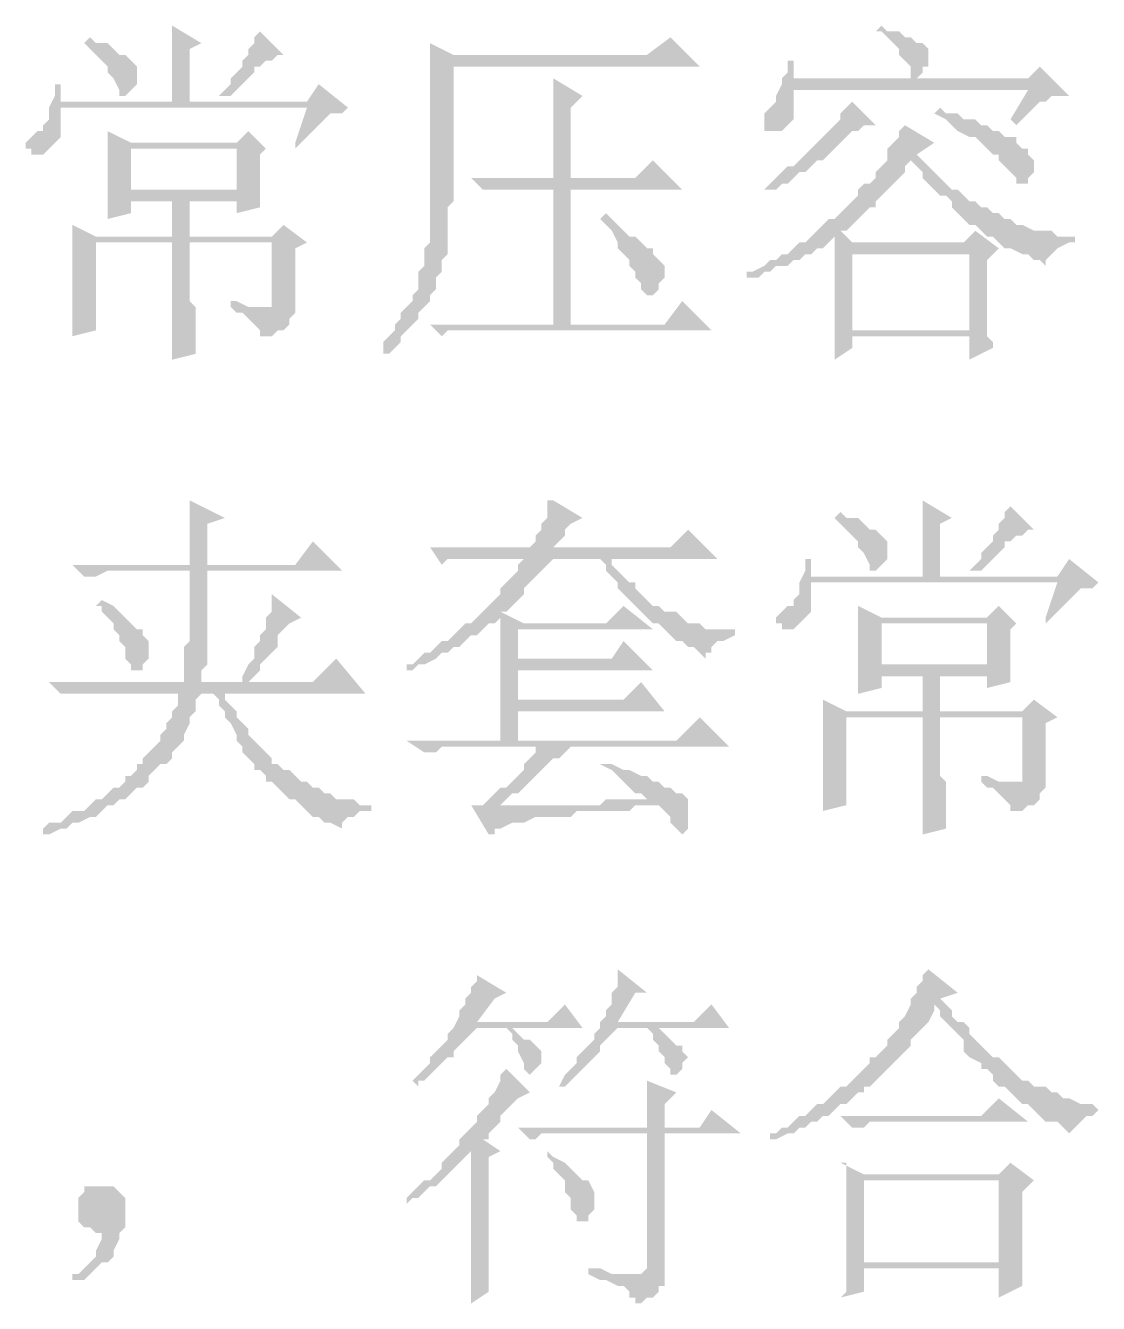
# Model space of a CAD drawing. Header units: millimetres. Extents: x 6 to 291, y 3 to 207.
# Drawn here: x 184.74 to 192.49, y 174.71 to 183.94 of the extents above; entities that cross this region are included whole.
import ezdxf

# ---------------------------------------------------------------- set-up
doc = ezdxf.new("R2010")
doc.units = ezdxf.units.MM

msp = doc.modelspace()

# ---------------------------------------------------------------- hatches: boundary and pattern name
at = {"true_color": 0x00b8b8}
h = msp.add_hatch(color=132, dxfattribs=at)
h.dxf.hatch_style = 2
h.paths.add_polyline_path([(185.800859, 183.938333), (185.800859, 183.388), (184.996526, 183.388), (185.927859, 183.388), (185.927859, 183.769), (186.012526, 183.811333)])
h = msp.add_hatch(color=132, dxfattribs=at)
h.dxf.hatch_style = 2
h.paths.add_polyline_path([(190.923192, 183.938333), (190.880859, 183.896), (190.923192, 183.896), (190.965526, 183.853667), (191.007859, 183.811333), (191.050192, 183.769), (191.050192, 183.726667), (191.092526, 183.684333), (191.134859, 183.642), (191.134859, 183.557333), (191.177192, 183.557333), (191.219526, 183.599667), (191.219526, 183.642), (191.261859, 183.642), (191.261859, 183.769), (191.219526, 183.811333), (191.177192, 183.811333), (191.134859, 183.853667), (191.092526, 183.853667), (191.050192, 183.896), (190.965526, 183.896)])
h = msp.add_hatch(color=132, dxfattribs=at)
h.dxf.hatch_style = 2
h.paths.add_polyline_path([(185.208192, 183.853667), (185.165859, 183.811333), (185.208192, 183.769), (185.250526, 183.726667), (185.292859, 183.684333), (185.335192, 183.642), (185.335192, 183.599667), (185.377526, 183.557333), (185.419859, 183.472667), (185.419859, 183.430333), (185.462192, 183.430333), (185.504526, 183.472667), (185.546859, 183.515), (185.546859, 183.642), (185.504526, 183.684333), (185.462192, 183.726667), (185.419859, 183.726667), (185.377526, 183.769), (185.335192, 183.811333), (185.250526, 183.811333)])
h = msp.add_hatch(color=132, dxfattribs=at)
h.dxf.hatch_style = 2
h.paths.add_polyline_path([(186.435859, 183.896), (186.393526, 183.853667), (186.393526, 183.811333), (186.351192, 183.769), (186.351192, 183.726667), (186.308859, 183.684333), (186.308859, 183.642), (186.266526, 183.599667), (186.224192, 183.557333), (186.224192, 183.515), (186.181859, 183.472667), (186.139526, 183.430333), (186.224192, 183.430333), (186.266526, 183.472667), (186.308859, 183.515), (186.351192, 183.557333), (186.393526, 183.599667), (186.393526, 183.642), (186.435859, 183.642), (186.478192, 183.684333), (186.520526, 183.684333), (186.562859, 183.726667), (186.605192, 183.726667)])
h = msp.add_hatch(color=132, dxfattribs=at)
h.dxf.hatch_style = 2
h.paths.add_polyline_path([(189.399192, 183.853667), (189.229859, 183.726667), (187.832859, 183.726667), (187.663526, 183.684333), (187.663526, 182.372), (187.621192, 182.329667), (187.621192, 182.202667), (187.578859, 182.160333), (187.578859, 182.033333), (187.536526, 181.991), (187.536526, 181.948667), (187.494192, 181.906333), (187.451859, 181.864), (187.451859, 181.821667), (187.409526, 181.779333), (187.409526, 181.737), (187.367192, 181.694667), (187.324859, 181.652333), (187.324859, 181.567667), (187.367192, 181.567667), (187.409526, 181.61), (187.451859, 181.652333), (187.451859, 181.694667), (187.494192, 181.737), (187.536526, 181.779333), (187.578859, 181.821667), (187.578859, 181.864), (187.621192, 181.906333), (187.663526, 181.948667), (187.663526, 181.991), (187.705859, 182.033333), (187.705859, 182.118), (187.748192, 182.160333), (187.748192, 182.245), (187.790526, 182.287333), (187.790526, 182.626), (187.832859, 182.668333), (187.832859, 183.642), (189.610859, 183.642)])
h = msp.add_hatch(color=132, dxfattribs=at)
h.dxf.hatch_style = 2
h.paths.add_polyline_path([(187.663526, 183.811333), (187.663526, 183.684333), (187.832859, 183.726667)])
h = msp.add_hatch(color=132, dxfattribs=at)
h.dxf.hatch_style = 2
h.paths.add_polyline_path([(190.288192, 183.684333), (190.245859, 183.684333), (190.245859, 183.599667), (190.203526, 183.557333), (190.203526, 183.515), (190.288192, 183.557333)])
h = msp.add_hatch(color=132, dxfattribs=at)
h.dxf.hatch_style = 2
h.paths.add_polyline_path([(192.066192, 183.642), (191.981526, 183.557333), (190.288192, 183.557333), (190.203526, 183.515), (191.981526, 183.472667), (191.854526, 183.261), (191.896859, 183.218667), (191.939192, 183.261), (191.981526, 183.303333), (192.023859, 183.345667), (192.066192, 183.388), (192.108526, 183.388), (192.150859, 183.430333), (192.277859, 183.430333)])
h = msp.add_hatch(color=132, dxfattribs=at)
h.dxf.hatch_style = 2
h.paths.add_polyline_path([(184.996526, 183.515), (184.954192, 183.515), (184.954192, 183.430333), (184.911859, 183.345667), (185.927859, 183.388), (184.996526, 183.388)])
h = msp.add_hatch(color=132, dxfattribs=at)
h.dxf.hatch_style = 2
h.paths.add_polyline_path([(186.859192, 183.515), (186.774526, 183.388), (185.927859, 183.388), (184.911859, 183.345667), (186.774526, 183.345667), (186.689859, 183.091667), (186.689859, 183.049333), (186.732192, 183.091667), (186.774526, 183.134), (186.816859, 183.176333), (186.859192, 183.218667), (186.901526, 183.261), (186.943859, 183.303333), (187.028526, 183.303333), (187.070859, 183.345667)])
h = msp.add_hatch(color=132, dxfattribs=at)
h.dxf.hatch_style = 2
h.paths.add_polyline_path([(188.552526, 183.557333), (188.552526, 182.837667), (188.679526, 182.837667), (188.679526, 183.345667), (188.764192, 183.430333)])
h = msp.add_hatch(color=132, dxfattribs=at)
h.dxf.hatch_style = 2
h.paths.add_polyline_path([(190.203526, 183.515), (190.161192, 183.430333), (190.161192, 183.388), (190.118859, 183.345667), (190.076526, 183.303333), (190.076526, 183.176333), (190.203526, 183.176333), (190.245859, 183.218667), (190.288192, 183.261), (190.288192, 183.472667), (191.981526, 183.472667)])
h = msp.add_hatch(color=132, dxfattribs=at)
h.dxf.hatch_style = 2
h.paths.add_polyline_path([(190.711526, 183.388), (190.669192, 183.345667), (190.626859, 183.303333), (190.626859, 183.261), (190.584526, 183.218667), (190.542192, 183.176333), (190.499859, 183.134), (190.457526, 183.091667), (190.415192, 183.049333), (190.372859, 183.007), (190.330526, 182.964667), (190.288192, 182.922333), (190.245859, 182.922333), (190.203526, 182.88), (190.161192, 182.837667), (190.118859, 182.795333), (190.076526, 182.753), (190.161192, 182.753), (190.203526, 182.795333), (190.245859, 182.795333), (190.288192, 182.837667), (190.330526, 182.88), (190.372859, 182.88), (190.415192, 182.922333), (190.457526, 182.964667), (190.499859, 182.964667), (190.542192, 183.007), (190.584526, 183.049333), (190.626859, 183.091667), (190.669192, 183.134), (190.711526, 183.176333), (190.753859, 183.176333), (190.796192, 183.218667), (190.880859, 183.218667)])
h = msp.add_hatch(color=132, dxfattribs=at)
h.dxf.hatch_style = 2
h.paths.add_polyline_path([(184.911859, 183.345667), (184.911859, 183.261), (184.869526, 183.218667), (184.869526, 183.176333), (184.827192, 183.176333), (184.784859, 183.134), (184.742526, 183.091667), (184.742526, 183.049333), (184.784859, 183.049333), (184.784859, 183.007), (184.869526, 183.007), (184.911859, 183.049333), (184.954192, 183.091667), (184.996526, 183.134), (184.996526, 183.345667), (186.774526, 183.345667)])
h = msp.add_hatch(color=132, dxfattribs=at)
h.dxf.hatch_style = 2
h.paths.add_polyline_path([(191.346526, 183.345667), (191.304192, 183.303333), (191.388859, 183.261), (191.431192, 183.218667), (191.473526, 183.176333), (191.558192, 183.134), (191.600526, 183.134), (191.642859, 183.091667), (191.685192, 183.049333), (191.727526, 183.007), (191.769859, 183.007), (191.769859, 182.964667), (191.812192, 182.922333), (191.854526, 182.88), (191.896859, 182.837667), (191.896859, 182.795333), (191.981526, 182.795333), (191.981526, 182.837667), (192.023859, 182.88), (192.023859, 182.964667), (191.981526, 183.007), (191.981526, 183.049333), (191.939192, 183.049333), (191.896859, 183.091667), (191.896859, 183.134), (191.812192, 183.134), (191.769859, 183.176333), (191.727526, 183.176333), (191.685192, 183.218667), (191.642859, 183.218667), (191.600526, 183.261), (191.515859, 183.261), (191.473526, 183.303333), (191.388859, 183.303333)])
h = msp.add_hatch(color=132, dxfattribs=at)
h.dxf.hatch_style = 2
h.paths.add_polyline_path([(191.092526, 183.218667), (191.050192, 183.176333), (191.050192, 183.134), (191.007859, 183.091667), (190.965526, 183.049333), (190.965526, 182.964667), (191.134859, 182.964667), (191.177192, 182.922333), (191.219526, 182.88), (191.219526, 182.837667), (191.261859, 182.795333), (191.304192, 182.753), (191.346526, 182.710667), (191.388859, 182.710667), (191.431192, 182.668333), (191.431192, 182.626), (191.473526, 182.583667), (191.515859, 182.541333), (191.558192, 182.499), (191.600526, 182.499), (191.642859, 182.456667), (191.685192, 182.414333), (191.727526, 182.414333), (191.769859, 182.372), (191.812192, 182.329667), (191.854526, 182.329667), (191.939192, 182.287333), (191.981526, 182.287333), (192.023859, 182.245), (192.066192, 182.245), (192.108526, 182.202667), (192.108526, 182.245), (192.150859, 182.287333), (192.193192, 182.329667), (192.277859, 182.372), (192.320192, 182.372), (192.320192, 182.414333), (192.193192, 182.414333), (192.150859, 182.456667), (192.023859, 182.456667), (191.939192, 182.499), (191.896859, 182.499), (191.854526, 182.541333), (191.812192, 182.541333), (191.769859, 182.583667), (191.727526, 182.583667), (191.685192, 182.626), (191.642859, 182.626), (191.600526, 182.668333), (191.558192, 182.668333), (191.515859, 182.710667), (191.473526, 182.753), (191.431192, 182.753), (191.388859, 182.795333), (191.346526, 182.837667), (191.304192, 182.88), (191.261859, 182.922333), (191.219526, 182.964667), (191.177192, 183.007), (191.304192, 183.091667)])
h = msp.add_hatch(color=132, dxfattribs=at)
h.dxf.hatch_style = 2
h.paths.add_polyline_path([(185.335192, 183.176333), (185.335192, 183.091667), (185.504526, 183.091667)])
h = msp.add_hatch(color=132, dxfattribs=at)
h.dxf.hatch_style = 2
h.paths.add_polyline_path([(186.351192, 183.176333), (186.266526, 183.091667), (185.335192, 183.091667), (185.335192, 182.710667), (185.504526, 182.753), (185.504526, 183.049333), (186.478192, 183.049333)])
h = msp.add_hatch(color=132, dxfattribs=at)
h.dxf.hatch_style = 2
h.paths.add_polyline_path([(186.478192, 183.049333), (186.266526, 183.049333), (186.266526, 182.753), (185.504526, 182.753), (185.335192, 182.710667), (185.335192, 182.541333), (185.504526, 182.583667), (185.504526, 182.668333), (186.266526, 182.668333), (186.435859, 182.710667), (186.435859, 183.007)])
h = msp.add_hatch(color=132, dxfattribs=at)
h.dxf.hatch_style = 2
h.paths.add_polyline_path([(189.272192, 182.964667), (189.145192, 182.837667), (187.959859, 182.837667), (188.044526, 182.753), (189.483859, 182.753)])
h = msp.add_hatch(color=132, dxfattribs=at)
h.dxf.hatch_style = 2
h.paths.add_polyline_path([(190.965526, 182.964667), (190.923192, 182.922333), (190.880859, 182.88), (190.880859, 182.837667), (190.838526, 182.795333), (190.796192, 182.795333), (190.753859, 182.753), (190.753859, 182.710667), (190.711526, 182.668333), (190.669192, 182.626), (190.626859, 182.583667), (190.584526, 182.541333), (190.542192, 182.541333), (190.499859, 182.499), (190.457526, 182.456667), (190.415192, 182.414333), (190.584526, 182.414333), (190.584526, 182.329667), (190.711526, 182.372), (190.626859, 182.456667), (190.669192, 182.456667), (190.711526, 182.499), (190.753859, 182.541333), (190.796192, 182.583667), (190.838526, 182.626), (190.880859, 182.626), (190.880859, 182.668333), (190.923192, 182.710667), (190.965526, 182.753), (191.007859, 182.795333), (191.050192, 182.837667), (191.092526, 182.88), (191.092526, 182.922333), (191.134859, 182.964667)])
h = msp.add_hatch(color=132, dxfattribs=at)
h.dxf.hatch_style = 2
h.paths.add_polyline_path([(188.679526, 181.779333), (188.679526, 182.753), (188.552526, 182.753), (188.552526, 181.779333)])
h = msp.add_hatch(color=132, dxfattribs=at)
h.dxf.hatch_style = 2
h.paths.add_polyline_path([(185.927859, 182.414333), (185.927859, 182.668333), (185.800859, 182.668333), (185.800859, 182.414333)])
h = msp.add_hatch(color=132, dxfattribs=at)
h.dxf.hatch_style = 2
h.paths.add_polyline_path([(186.435859, 182.710667), (186.266526, 182.668333), (186.266526, 182.583667), (186.435859, 182.626), (186.435859, 182.668333)])
h = msp.add_hatch(color=132, dxfattribs=at)
h.dxf.hatch_style = 2
h.paths.add_polyline_path([(188.933526, 182.583667), (188.891192, 182.541333), (188.933526, 182.499), (188.975859, 182.456667), (189.018192, 182.372), (189.018192, 182.329667), (189.060526, 182.287333), (189.102859, 182.245), (189.102859, 182.202667), (189.145192, 182.160333), (189.145192, 182.118), (189.187526, 182.075667), (189.187526, 182.033333), (189.229859, 181.991), (189.272192, 181.991), (189.314526, 182.033333), (189.314526, 182.075667), (189.356859, 182.118), (189.356859, 182.202667), (189.314526, 182.245), (189.272192, 182.287333), (189.272192, 182.329667), (189.229859, 182.329667), (189.187526, 182.372), (189.145192, 182.414333), (189.102859, 182.414333), (189.060526, 182.456667), (189.018192, 182.499), (188.975859, 182.541333)])
h = msp.add_hatch(color=132, dxfattribs=at)
h.dxf.hatch_style = 2
h.paths.add_polyline_path([(185.081192, 182.499), (185.081192, 182.414333), (185.250526, 182.414333)])
h = msp.add_hatch(color=132, dxfattribs=at)
h.dxf.hatch_style = 2
h.paths.add_polyline_path([(186.605192, 182.499), (186.520526, 182.414333), (185.081192, 182.414333), (185.081192, 182.372), (186.520526, 182.372), (186.520526, 181.948667), (186.520526, 181.906333), (186.224192, 181.906333), (186.266526, 181.864), (186.308859, 181.864), (186.351192, 181.821667), (186.393526, 181.779333), (186.435859, 181.737), (186.435859, 181.694667), (186.520526, 181.694667), (186.562859, 181.737), (186.605192, 181.737), (186.647526, 181.779333), (186.647526, 181.821667), (186.689859, 181.864), (186.689859, 182.329667), (186.774526, 182.372)])
h = msp.add_hatch(color=132, dxfattribs=at)
h.dxf.hatch_style = 2
h.paths.add_polyline_path([(191.600526, 182.456667), (191.515859, 182.372), (190.711526, 182.372), (190.584526, 182.329667), (190.584526, 181.737), (190.711526, 181.737), (190.711526, 182.287333), (191.558192, 182.287333), (191.769859, 182.329667)])
h = msp.add_hatch(color=132, dxfattribs=at)
h.dxf.hatch_style = 2
h.paths.add_polyline_path([(185.081192, 182.372), (185.081192, 181.694667), (185.250526, 181.737), (185.250526, 182.372), (185.800859, 182.372)])
h = msp.add_hatch(color=132, dxfattribs=at)
h.dxf.hatch_style = 2
h.paths.add_polyline_path([(185.800859, 182.372), (185.800859, 181.61), (185.800859, 181.525333), (185.970192, 181.567667), (185.970192, 181.652333), (185.970192, 181.906333), (185.927859, 181.948667), (185.927859, 182.372), (186.520526, 182.372)])
h = msp.add_hatch(color=132, dxfattribs=at)
h.dxf.hatch_style = 2
h.paths.add_polyline_path([(190.415192, 182.414333), (190.372859, 182.372), (190.330526, 182.372), (190.288192, 182.329667), (190.245859, 182.287333), (190.203526, 182.287333), (190.161192, 182.245), (190.118859, 182.245), (190.076526, 182.202667), (189.991859, 182.160333), (189.949526, 182.160333), (189.949526, 182.118), (190.034192, 182.118), (190.076526, 182.160333), (190.118859, 182.160333), (190.161192, 182.202667), (190.245859, 182.202667), (190.288192, 182.245), (190.330526, 182.245), (190.372859, 182.287333), (190.415192, 182.287333), (190.457526, 182.329667), (190.499859, 182.329667), (190.542192, 182.372), (190.584526, 182.414333)])
h = msp.add_hatch(color=132, dxfattribs=at)
h.dxf.hatch_style = 2
h.paths.add_polyline_path([(191.769859, 182.329667), (191.558192, 182.287333), (191.558192, 181.737), (190.584526, 181.737), (190.584526, 181.694667), (191.558192, 181.694667), (191.558192, 181.525333), (191.727526, 181.61), (191.727526, 181.652333), (191.685192, 181.694667), (191.685192, 182.245)])
h = msp.add_hatch(color=132, dxfattribs=at)
h.dxf.hatch_style = 2
h.paths.add_polyline_path([(186.224192, 181.948667), (186.224192, 181.906333), (186.478192, 181.906333), (186.351192, 181.906333), (186.266526, 181.948667)])
h = msp.add_hatch(color=132, dxfattribs=at)
h.dxf.hatch_style = 2
h.paths.add_polyline_path([(189.483859, 181.948667), (189.356859, 181.779333), (187.663526, 181.779333), (187.748192, 181.694667), (187.790526, 181.737), (189.695526, 181.737)])
h = msp.add_hatch(color=132, dxfattribs=at)
h.dxf.hatch_style = 2
h.paths.add_polyline_path([(190.584526, 181.694667), (190.584526, 181.567667), (190.584526, 181.525333), (190.711526, 181.61), (190.711526, 181.694667), (191.558192, 181.694667)])
h = msp.add_hatch(color=132, dxfattribs=at)
h.dxf.hatch_style = 2
h.paths.add_polyline_path([(185.927859, 180.509333), (185.927859, 180.043667), (186.054859, 180.043667), (186.054859, 180.34), (186.181859, 180.382333)])
h = msp.add_hatch(color=132, dxfattribs=at)
h.dxf.hatch_style = 2
h.paths.add_polyline_path([(188.552526, 180.509333), (188.510192, 180.509333), (188.510192, 180.382333), (188.467859, 180.34), (188.467859, 180.297667), (188.425526, 180.255333), (188.425526, 180.213), (188.383192, 180.170667), (188.552526, 180.170667), (188.594859, 180.213), (188.637192, 180.255333), (188.637192, 180.297667), (188.679526, 180.34), (188.764192, 180.382333)])
h = msp.add_hatch(color=132, dxfattribs=at)
h.dxf.hatch_style = 2
h.paths.add_polyline_path([(191.219526, 180.509333), (191.219526, 179.959), (190.415192, 179.959), (191.346526, 179.959), (191.346526, 180.34), (191.431192, 180.382333)])
h = msp.add_hatch(color=132, dxfattribs=at)
h.dxf.hatch_style = 2
h.paths.add_polyline_path([(190.626859, 180.424667), (190.584526, 180.382333), (190.626859, 180.34), (190.669192, 180.297667), (190.711526, 180.255333), (190.753859, 180.213), (190.753859, 180.170667), (190.796192, 180.128333), (190.838526, 180.043667), (190.838526, 180.001333), (190.880859, 180.001333), (190.923192, 180.043667), (190.965526, 180.086), (190.965526, 180.213), (190.923192, 180.255333), (190.880859, 180.297667), (190.838526, 180.297667), (190.796192, 180.34), (190.753859, 180.382333), (190.669192, 180.382333)])
h = msp.add_hatch(color=132, dxfattribs=at)
h.dxf.hatch_style = 2
h.paths.add_polyline_path([(191.854526, 180.467), (191.812192, 180.424667), (191.812192, 180.382333), (191.769859, 180.34), (191.769859, 180.297667), (191.727526, 180.255333), (191.727526, 180.213), (191.685192, 180.170667), (191.642859, 180.128333), (191.642859, 180.086), (191.600526, 180.043667), (191.558192, 180.001333), (191.642859, 180.001333), (191.685192, 180.043667), (191.727526, 180.086), (191.769859, 180.128333), (191.812192, 180.170667), (191.812192, 180.213), (191.854526, 180.213), (191.896859, 180.255333), (191.939192, 180.255333), (191.981526, 180.297667), (192.023859, 180.297667)])
h = msp.add_hatch(color=132, dxfattribs=at)
h.dxf.hatch_style = 2
h.paths.add_polyline_path([(189.526192, 180.297667), (189.399192, 180.170667), (187.663526, 180.170667), (187.748192, 180.043667), (187.790526, 180.086), (189.737859, 180.086)])
h = msp.add_hatch(color=132, dxfattribs=at)
h.dxf.hatch_style = 2
h.paths.add_polyline_path([(186.816859, 180.213), (186.689859, 180.043667), (185.081192, 180.043667), (185.165859, 179.959), (185.250526, 179.959), (185.335192, 180.001333), (187.028526, 180.001333)])
h = msp.add_hatch(color=132, dxfattribs=at)
h.dxf.hatch_style = 2
h.paths.add_polyline_path([(188.552526, 180.086), (188.340859, 180.086), (188.298526, 180.043667), (188.298526, 180.001333), (188.256192, 179.959), (188.213859, 179.916667), (188.171526, 179.874333), (188.171526, 179.832), (188.129192, 179.789667), (188.086859, 179.747333), (188.044526, 179.705), (188.002192, 179.662667), (188.171526, 179.662667), (188.171526, 178.773667), (188.298526, 178.773667), (188.298526, 178.985333), (189.356859, 178.985333), (188.298526, 179.07), (188.298526, 179.281667), (189.272192, 179.281667), (188.298526, 179.366333), (188.298526, 179.578), (189.272192, 179.578), (188.340859, 179.620333), (188.171526, 179.705), (188.213859, 179.705), (188.256192, 179.747333), (188.298526, 179.789667), (188.340859, 179.832), (188.340859, 179.874333), (188.383192, 179.916667), (188.425526, 179.959), (188.467859, 180.001333), (188.510192, 180.043667)])
h = msp.add_hatch(color=132, dxfattribs=at)
h.dxf.hatch_style = 2
h.paths.add_polyline_path([(188.975859, 180.086), (188.891192, 180.086), (188.933526, 180.043667), (188.933526, 180.001333), (188.975859, 179.959), (189.018192, 179.916667), (189.018192, 179.874333), (189.060526, 179.832), (189.102859, 179.789667), (189.145192, 179.747333), (189.187526, 179.705), (189.229859, 179.662667), (189.272192, 179.620333), (189.314526, 179.620333), (189.356859, 179.578), (189.399192, 179.535667), (189.441526, 179.493333), (189.483859, 179.493333), (189.526192, 179.451), (189.568526, 179.451), (189.610859, 179.408667), (189.653192, 179.366333), (189.653192, 179.408667), (189.695526, 179.408667), (189.695526, 179.451), (189.737859, 179.493333), (189.780192, 179.493333), (189.864859, 179.535667), (189.864859, 179.578), (189.653192, 179.578), (189.610859, 179.620333), (189.526192, 179.620333), (189.483859, 179.662667), (189.441526, 179.705), (189.356859, 179.705), (189.314526, 179.747333), (189.272192, 179.747333), (189.229859, 179.789667), (189.187526, 179.832), (189.145192, 179.874333), (189.145192, 179.916667), (189.102859, 179.916667), (189.060526, 179.959), (189.018192, 180.001333), (188.975859, 180.043667)])
h = msp.add_hatch(color=132, dxfattribs=at)
h.dxf.hatch_style = 2
h.paths.add_polyline_path([(190.415192, 180.086), (190.372859, 180.086), (190.372859, 180.001333), (190.330526, 179.916667), (191.346526, 179.959), (190.415192, 179.959)])
h = msp.add_hatch(color=132, dxfattribs=at)
h.dxf.hatch_style = 2
h.paths.add_polyline_path([(192.277859, 180.086), (192.193192, 179.959), (191.346526, 179.959), (190.330526, 179.916667), (192.193192, 179.916667), (192.108526, 179.662667), (192.108526, 179.620333), (192.150859, 179.662667), (192.193192, 179.705), (192.235526, 179.747333), (192.277859, 179.789667), (192.320192, 179.832), (192.362526, 179.874333), (192.447192, 179.874333), (192.489526, 179.916667)])
h = msp.add_hatch(color=132, dxfattribs=at)
h.dxf.hatch_style = 2
h.paths.add_polyline_path([(186.054859, 180.001333), (185.927859, 180.001333), (185.927859, 179.493333), (185.885526, 179.451), (185.885526, 179.197), (186.012526, 179.197), (186.012526, 179.281667), (186.054859, 179.324), (186.054859, 179.916667)])
h = msp.add_hatch(color=132, dxfattribs=at)
h.dxf.hatch_style = 2
h.paths.add_polyline_path([(190.330526, 179.916667), (190.330526, 179.832), (190.288192, 179.789667), (190.288192, 179.747333), (190.245859, 179.747333), (190.203526, 179.705), (190.161192, 179.662667), (190.161192, 179.620333), (190.203526, 179.620333), (190.203526, 179.578), (190.288192, 179.578), (190.330526, 179.620333), (190.372859, 179.662667), (190.415192, 179.705), (190.415192, 179.916667), (192.193192, 179.916667)])
h = msp.add_hatch(color=132, dxfattribs=at)
h.dxf.hatch_style = 2
h.paths.add_polyline_path([(185.292859, 179.789667), (185.250526, 179.747333), (185.292859, 179.747333), (185.292859, 179.705), (185.335192, 179.662667), (185.377526, 179.620333), (185.377526, 179.578), (185.419859, 179.535667), (185.419859, 179.493333), (185.462192, 179.451), (185.462192, 179.366333), (185.504526, 179.324), (185.504526, 179.281667), (185.589192, 179.281667), (185.589192, 179.324), (185.631526, 179.366333), (185.631526, 179.493333), (185.589192, 179.535667), (185.589192, 179.578), (185.546859, 179.578), (185.504526, 179.620333), (185.462192, 179.662667), (185.419859, 179.705), (185.377526, 179.747333)])
h = msp.add_hatch(color=132, dxfattribs=at)
h.dxf.hatch_style = 2
h.paths.add_polyline_path([(186.520526, 179.832), (186.520526, 179.705), (186.478192, 179.662667), (186.478192, 179.578), (186.435859, 179.535667), (186.435859, 179.493333), (186.393526, 179.451), (186.393526, 179.366333), (186.351192, 179.324), (186.308859, 179.239333), (186.308859, 179.197), (186.351192, 179.197), (186.393526, 179.239333), (186.435859, 179.281667), (186.435859, 179.324), (186.478192, 179.366333), (186.520526, 179.408667), (186.562859, 179.451), (186.562859, 179.535667), (186.605192, 179.578), (186.647526, 179.620333), (186.732192, 179.662667)])
h = msp.add_hatch(color=132, dxfattribs=at)
h.dxf.hatch_style = 2
h.paths.add_polyline_path([(189.060526, 179.747333), (188.933526, 179.620333), (188.340859, 179.620333), (189.272192, 179.578)])
h = msp.add_hatch(color=132, dxfattribs=at)
h.dxf.hatch_style = 2
h.paths.add_polyline_path([(190.753859, 179.747333), (190.753859, 179.662667), (190.923192, 179.662667)])
h = msp.add_hatch(color=132, dxfattribs=at)
h.dxf.hatch_style = 2
h.paths.add_polyline_path([(191.769859, 179.747333), (191.685192, 179.662667), (190.753859, 179.662667), (190.753859, 179.281667), (190.923192, 179.324), (190.923192, 179.620333), (191.896859, 179.620333)])
h = msp.add_hatch(color=132, dxfattribs=at)
h.dxf.hatch_style = 2
h.paths.add_polyline_path([(188.002192, 179.662667), (187.959859, 179.620333), (187.917526, 179.620333), (187.875192, 179.578), (187.832859, 179.535667), (187.790526, 179.493333), (187.748192, 179.493333), (187.705859, 179.451), (187.663526, 179.408667), (187.621192, 179.408667), (187.578859, 179.366333), (187.536526, 179.324), (187.494192, 179.324), (187.494192, 179.281667), (187.536526, 179.281667), (187.578859, 179.324), (187.621192, 179.324), (187.705859, 179.366333), (187.748192, 179.408667), (187.790526, 179.408667), (187.832859, 179.451), (187.875192, 179.451), (187.917526, 179.493333), (187.959859, 179.535667), (188.002192, 179.535667), (188.044526, 179.578), (188.086859, 179.620333), (188.129192, 179.620333), (188.171526, 179.662667)])
h = msp.add_hatch(color=132, dxfattribs=at)
h.dxf.hatch_style = 2
h.paths.add_polyline_path([(191.896859, 179.620333), (191.685192, 179.620333), (191.685192, 179.324), (190.923192, 179.324), (190.753859, 179.281667), (190.753859, 179.112333), (190.923192, 179.154667), (190.923192, 179.239333), (191.685192, 179.239333), (191.854526, 179.281667), (191.854526, 179.578)])
h = msp.add_hatch(color=132, dxfattribs=at)
h.dxf.hatch_style = 2
h.paths.add_polyline_path([(189.060526, 179.493333), (188.975859, 179.366333), (188.298526, 179.366333), (189.272192, 179.281667)])
h = msp.add_hatch(color=132, dxfattribs=at)
h.dxf.hatch_style = 2
h.paths.add_polyline_path([(186.986192, 179.366333), (186.816859, 179.197), (184.911859, 179.197), (184.996526, 179.112333), (187.197859, 179.112333)])
h = msp.add_hatch(color=132, dxfattribs=at)
h.dxf.hatch_style = 2
h.paths.add_polyline_path([(191.346526, 178.985333), (191.346526, 179.239333), (191.219526, 179.239333), (191.219526, 178.985333)])
h = msp.add_hatch(color=132, dxfattribs=at)
h.dxf.hatch_style = 2
h.paths.add_polyline_path([(191.854526, 179.281667), (191.685192, 179.239333), (191.685192, 179.154667), (191.854526, 179.197), (191.854526, 179.239333)])
h = msp.add_hatch(color=132, dxfattribs=at)
h.dxf.hatch_style = 2
h.paths.add_polyline_path([(189.187526, 179.197), (189.060526, 179.07), (188.298526, 179.07), (189.356859, 178.985333)])
h = msp.add_hatch(color=132, dxfattribs=at)
h.dxf.hatch_style = 2
h.paths.add_polyline_path([(185.843192, 179.112333), (185.843192, 179.027667), (185.800859, 178.985333), (185.800859, 178.943), (185.758526, 178.900667), (185.758526, 178.858333), (185.716192, 178.816), (185.716192, 178.773667), (185.673859, 178.731333), (185.631526, 178.689), (185.589192, 178.646667), (185.589192, 178.604333), (185.546859, 178.604333), (185.546859, 178.562), (185.504526, 178.519667), (185.462192, 178.519667), (185.462192, 178.477333), (185.419859, 178.435), (185.377526, 178.435), (185.335192, 178.392667), (185.292859, 178.350333), (185.250526, 178.350333), (185.208192, 178.308), (185.165859, 178.265667), (185.081192, 178.265667), (185.038859, 178.223333), (184.996526, 178.181), (184.911859, 178.181), (184.869526, 178.138667), (184.869526, 178.096333), (184.911859, 178.096333), (184.996526, 178.138667), (185.038859, 178.138667), (185.081192, 178.181), (185.123526, 178.181), (185.208192, 178.223333), (185.250526, 178.223333), (185.292859, 178.265667), (185.335192, 178.308), (185.377526, 178.308), (185.419859, 178.350333), (185.462192, 178.350333), (185.504526, 178.392667), (185.546859, 178.435), (185.589192, 178.435), (185.631526, 178.477333), (185.631526, 178.519667), (185.673859, 178.562), (185.716192, 178.604333), (185.758526, 178.604333), (185.800859, 178.646667), (185.800859, 178.689), (185.843192, 178.731333), (185.885526, 178.773667), (185.885526, 178.816), (185.927859, 178.900667), (185.927859, 178.943), (185.970192, 178.985333), (185.970192, 179.07), (186.012526, 179.112333), (186.097192, 179.112333)])
h = msp.add_hatch(color=132, dxfattribs=at)
h.dxf.hatch_style = 2
h.paths.add_polyline_path([(186.181859, 179.112333), (185.843192, 179.112333), (186.097192, 179.112333), (186.139526, 179.07), (186.139526, 179.027667), (186.181859, 178.985333), (186.181859, 178.943), (186.224192, 178.900667), (186.266526, 178.816), (186.266526, 178.773667), (186.308859, 178.731333), (186.308859, 178.689), (186.351192, 178.646667), (186.393526, 178.604333), (186.393526, 178.562), (186.435859, 178.562), (186.478192, 178.519667), (186.478192, 178.477333), (186.520526, 178.477333), (186.562859, 178.435), (186.605192, 178.392667), (186.647526, 178.350333), (186.689859, 178.350333), (186.732192, 178.308), (186.774526, 178.265667), (186.816859, 178.223333), (186.859192, 178.223333), (186.901526, 178.181), (186.943859, 178.181), (187.028526, 178.138667), (187.028526, 178.181), (187.070859, 178.223333), (187.113192, 178.223333), (187.155526, 178.265667), (187.240192, 178.265667), (187.240192, 178.308), (187.155526, 178.308), (187.113192, 178.350333), (186.986192, 178.350333), (186.943859, 178.392667), (186.901526, 178.392667), (186.859192, 178.435), (186.816859, 178.435), (186.774526, 178.477333), (186.732192, 178.477333), (186.689859, 178.519667), (186.647526, 178.562), (186.605192, 178.562), (186.562859, 178.604333), (186.520526, 178.604333), (186.520526, 178.646667), (186.478192, 178.689), (186.435859, 178.731333), (186.393526, 178.773667), (186.351192, 178.816), (186.351192, 178.858333), (186.308859, 178.900667), (186.266526, 178.943), (186.266526, 178.985333), (186.224192, 179.027667), (186.181859, 179.07)])
h = msp.add_hatch(color=132, dxfattribs=at)
h.dxf.hatch_style = 2
h.paths.add_polyline_path([(190.499859, 179.07), (190.499859, 178.985333), (190.669192, 178.985333)])
h = msp.add_hatch(color=132, dxfattribs=at)
h.dxf.hatch_style = 2
h.paths.add_polyline_path([(192.023859, 179.07), (191.939192, 178.985333), (190.499859, 178.985333), (190.499859, 178.943), (191.939192, 178.943), (191.939192, 178.519667), (191.939192, 178.477333), (191.642859, 178.477333), (191.685192, 178.435), (191.727526, 178.435), (191.769859, 178.392667), (191.812192, 178.350333), (191.854526, 178.308), (191.854526, 178.265667), (191.939192, 178.265667), (191.981526, 178.308), (192.023859, 178.308), (192.066192, 178.350333), (192.066192, 178.392667), (192.108526, 178.435), (192.108526, 178.900667), (192.193192, 178.943)])
h = msp.add_hatch(color=132, dxfattribs=at)
h.dxf.hatch_style = 2
h.paths.add_polyline_path([(189.610859, 178.943), (189.441526, 178.773667), (187.494192, 178.773667), (187.621192, 178.689), (187.705859, 178.689), (187.748192, 178.731333), (189.822526, 178.731333)])
h = msp.add_hatch(color=132, dxfattribs=at)
h.dxf.hatch_style = 2
h.paths.add_polyline_path([(190.499859, 178.943), (190.499859, 178.265667), (190.669192, 178.308), (190.669192, 178.943), (191.219526, 178.943)])
h = msp.add_hatch(color=132, dxfattribs=at)
h.dxf.hatch_style = 2
h.paths.add_polyline_path([(191.219526, 178.943), (191.219526, 178.181), (191.219526, 178.096333), (191.388859, 178.138667), (191.388859, 178.223333), (191.388859, 178.477333), (191.346526, 178.519667), (191.346526, 178.943), (191.939192, 178.943)])
h = msp.add_hatch(color=132, dxfattribs=at)
h.dxf.hatch_style = 2
h.paths.add_polyline_path([(188.679526, 178.731333), (188.425526, 178.731333), (188.425526, 178.689), (188.383192, 178.646667), (188.340859, 178.604333), (188.340859, 178.562), (188.298526, 178.519667), (188.256192, 178.477333), (188.213859, 178.435), (188.171526, 178.435), (188.129192, 178.392667), (188.086859, 178.350333), (188.044526, 178.308), (187.959859, 178.308), (188.086859, 178.096333), (188.129192, 178.096333), (188.129192, 178.138667), (188.171526, 178.138667), (188.256192, 178.181), (188.340859, 178.181), (188.425526, 178.223333), (188.679526, 178.223333), (188.721859, 178.265667), (189.102859, 178.265667), (189.145192, 178.308), (188.171526, 178.308), (188.213859, 178.350333), (188.256192, 178.392667), (188.298526, 178.392667), (188.340859, 178.435), (188.383192, 178.477333), (188.425526, 178.519667), (188.467859, 178.562), (188.510192, 178.604333), (188.552526, 178.646667), (188.594859, 178.646667), (188.637192, 178.689)])
h = msp.add_hatch(color=132, dxfattribs=at)
h.dxf.hatch_style = 2
h.paths.add_polyline_path([(188.933526, 178.604333), (188.891192, 178.604333), (188.975859, 178.562), (189.018192, 178.519667), (189.060526, 178.477333), (189.102859, 178.435), (189.145192, 178.392667), (189.187526, 178.392667), (189.229859, 178.350333), (188.933526, 178.350333), (188.891192, 178.308), (188.171526, 178.308), (189.526192, 178.308), (189.526192, 178.350333), (189.483859, 178.392667), (189.441526, 178.392667), (189.399192, 178.435), (189.356859, 178.435), (189.314526, 178.477333), (189.272192, 178.477333), (189.229859, 178.519667), (189.187526, 178.519667), (189.102859, 178.562), (189.060526, 178.562), (188.975859, 178.604333)])
h = msp.add_hatch(color=132, dxfattribs=at)
h.dxf.hatch_style = 2
h.paths.add_polyline_path([(191.642859, 178.519667), (191.642859, 178.477333), (191.896859, 178.477333), (191.769859, 178.477333), (191.685192, 178.519667)])
h = msp.add_hatch(color=132, dxfattribs=at)
h.dxf.hatch_style = 2
h.paths.add_polyline_path([(189.526192, 178.308), (189.314526, 178.308), (189.356859, 178.265667), (189.399192, 178.223333), (189.399192, 178.181), (189.441526, 178.138667), (189.483859, 178.096333), (189.526192, 178.138667), (189.526192, 178.265667)])
h = msp.add_hatch(color=132, dxfattribs=at)
h.dxf.hatch_style = 2
h.paths.add_polyline_path([(189.018192, 177.122667), (189.018192, 176.995667), (188.975859, 176.953333), (188.975859, 176.868667), (188.933526, 176.826333), (188.933526, 176.784), (188.891192, 176.741667), (189.018192, 176.741667), (189.145192, 176.953333), (189.229859, 176.953333)])
h = msp.add_hatch(color=132, dxfattribs=at)
h.dxf.hatch_style = 2
h.paths.add_polyline_path([(191.261859, 177.122667), (191.219526, 177.080333), (191.219526, 177.038), (191.177192, 176.995667), (191.177192, 176.953333), (191.134859, 176.911), (191.134859, 176.868667), (191.092526, 176.784), (191.050192, 176.741667), (191.050192, 176.699333), (191.007859, 176.657), (190.965526, 176.614667), (190.965526, 176.572333), (190.923192, 176.53), (190.880859, 176.487667), (190.838526, 176.487667), (190.838526, 176.445333), (190.796192, 176.403), (190.753859, 176.360667), (190.711526, 176.318333), (190.669192, 176.276), (190.626859, 176.276), (190.584526, 176.233667), (190.542192, 176.191333), (190.499859, 176.149), (190.457526, 176.149), (190.415192, 176.106667), (190.372859, 176.064333), (190.330526, 176.064333), (190.288192, 176.022), (190.245859, 175.979667), (190.203526, 175.979667), (190.161192, 175.937333), (190.118859, 175.937333), (190.118859, 175.895), (190.161192, 175.895), (190.245859, 175.937333), (190.288192, 175.937333), (190.330526, 175.979667), (190.372859, 175.979667), (190.415192, 176.022), (190.457526, 176.022), (190.499859, 176.064333), (190.542192, 176.064333), (190.584526, 176.106667), (190.626859, 176.149), (190.669192, 176.149), (190.711526, 176.191333), (190.753859, 176.233667), (190.796192, 176.233667), (190.796192, 176.276), (190.838526, 176.276), (190.880859, 176.318333), (190.923192, 176.360667), (190.965526, 176.403), (191.007859, 176.445333), (191.050192, 176.487667), (191.092526, 176.53), (191.134859, 176.572333), (191.134859, 176.614667), (191.177192, 176.657), (191.219526, 176.699333), (191.261859, 176.741667), (191.304192, 176.826333), (191.304192, 176.868667), (191.388859, 176.868667), (191.346526, 176.911), (191.473526, 176.953333)])
h = msp.add_hatch(color=132, dxfattribs=at)
h.dxf.hatch_style = 2
h.paths.add_polyline_path([(188.002192, 177.080333), (188.002192, 177.038), (187.959859, 176.995667), (187.959859, 176.953333), (187.917526, 176.911), (187.917526, 176.868667), (187.875192, 176.826333), (187.875192, 176.784), (187.832859, 176.699333), (188.002192, 176.741667), (188.129192, 176.911), (188.213859, 176.953333)])
h = msp.add_hatch(color=132, dxfattribs=at)
h.dxf.hatch_style = 2
h.paths.add_polyline_path([(188.637192, 176.868667), (188.510192, 176.741667), (188.002192, 176.741667), (187.832859, 176.699333), (187.790526, 176.657), (187.790526, 176.614667), (187.748192, 176.572333), (187.705859, 176.53), (187.663526, 176.487667), (187.663526, 176.445333), (187.621192, 176.403), (187.578859, 176.360667), (187.536526, 176.318333), (187.578859, 176.276), (187.578859, 176.318333), (187.621192, 176.318333), (187.663526, 176.360667), (187.705859, 176.403), (187.748192, 176.445333), (187.790526, 176.487667), (187.832859, 176.487667), (187.832859, 176.53), (187.875192, 176.572333), (187.917526, 176.614667), (187.959859, 176.657), (188.002192, 176.699333), (188.764192, 176.699333)])
h = msp.add_hatch(color=132, dxfattribs=at)
h.dxf.hatch_style = 2
h.paths.add_polyline_path([(189.695526, 176.868667), (189.568526, 176.741667), (188.891192, 176.741667), (188.891192, 176.699333), (188.848859, 176.657), (188.848859, 176.614667), (188.806526, 176.572333), (188.764192, 176.53), (188.721859, 176.487667), (188.721859, 176.445333), (188.679526, 176.403), (188.637192, 176.360667), (188.594859, 176.276), (188.637192, 176.276), (188.679526, 176.318333), (188.721859, 176.360667), (188.764192, 176.403), (188.806526, 176.445333), (188.848859, 176.487667), (188.891192, 176.53), (188.891192, 176.572333), (188.933526, 176.614667), (188.975859, 176.657), (189.018192, 176.699333), (189.822526, 176.699333)])
h = msp.add_hatch(color=132, dxfattribs=at)
h.dxf.hatch_style = 2
h.paths.add_polyline_path([(191.388859, 176.868667), (191.304192, 176.868667), (191.346526, 176.826333), (191.346526, 176.784), (191.388859, 176.741667), (191.431192, 176.699333), (191.473526, 176.657), (191.515859, 176.614667), (191.515859, 176.53), (191.558192, 176.487667), (191.642859, 176.445333), (191.642859, 176.403), (191.685192, 176.403), (191.727526, 176.360667), (191.727526, 176.318333), (191.769859, 176.276), (191.812192, 176.276), (191.854526, 176.233667), (191.896859, 176.191333), (191.939192, 176.149), (191.981526, 176.149), (192.023859, 176.106667), (192.066192, 176.064333), (192.108526, 176.022), (192.193192, 176.022), (192.235526, 175.979667), (192.277859, 175.937333), (192.320192, 175.979667), (192.362526, 176.022), (192.404859, 176.064333), (192.447192, 176.064333), (192.489526, 176.106667), (192.447192, 176.149), (192.362526, 176.149), (192.277859, 176.191333), (192.235526, 176.191333), (192.193192, 176.233667), (192.150859, 176.233667), (192.108526, 176.276), (192.023859, 176.276), (191.981526, 176.318333), (191.939192, 176.318333), (191.896859, 176.360667), (191.854526, 176.403), (191.812192, 176.445333), (191.769859, 176.487667), (191.727526, 176.487667), (191.685192, 176.53), (191.642859, 176.572333), (191.600526, 176.614667), (191.558192, 176.657), (191.558192, 176.699333), (191.515859, 176.741667), (191.473526, 176.741667), (191.431192, 176.784), (191.431192, 176.826333)])
h = msp.add_hatch(color=132, dxfattribs=at)
h.dxf.hatch_style = 2
h.paths.add_polyline_path([(188.256192, 176.699333), (188.213859, 176.699333), (188.256192, 176.657), (188.256192, 176.614667), (188.298526, 176.572333), (188.298526, 176.53), (188.340859, 176.445333), (188.340859, 176.403), (188.383192, 176.360667), (188.425526, 176.403), (188.467859, 176.445333), (188.467859, 176.53), (188.425526, 176.572333), (188.383192, 176.614667), (188.340859, 176.614667), (188.298526, 176.657)])
h = msp.add_hatch(color=132, dxfattribs=at)
h.dxf.hatch_style = 2
h.paths.add_polyline_path([(189.314526, 176.699333), (189.229859, 176.699333), (189.272192, 176.657), (189.272192, 176.614667), (189.314526, 176.572333), (189.314526, 176.53), (189.356859, 176.487667), (189.356859, 176.445333), (189.399192, 176.403), (189.399192, 176.360667), (189.441526, 176.360667), (189.483859, 176.403), (189.483859, 176.445333), (189.526192, 176.487667), (189.483859, 176.53), (189.483859, 176.572333), (189.441526, 176.572333), (189.399192, 176.614667), (189.356859, 176.657)])
h = msp.add_hatch(color=132, dxfattribs=at)
h.dxf.hatch_style = 2
h.paths.add_polyline_path([(188.213859, 176.403), (188.171526, 176.360667), (188.171526, 176.318333), (188.129192, 176.233667), (188.086859, 176.191333), (188.086859, 176.149), (188.044526, 176.106667), (188.002192, 176.064333), (188.002192, 176.022), (187.959859, 175.979667), (187.917526, 175.937333), (187.875192, 175.895), (187.875192, 175.852667), (187.832859, 175.810333), (187.790526, 175.768), (187.748192, 175.725667), (187.748192, 175.683333), (187.705859, 175.641), (187.663526, 175.598667), (187.621192, 175.598667), (187.578859, 175.556333), (187.536526, 175.514), (187.494192, 175.471667), (187.494192, 175.429333), (187.536526, 175.471667), (187.578859, 175.471667), (187.621192, 175.514), (187.663526, 175.556333), (187.705859, 175.556333), (187.748192, 175.598667), (187.790526, 175.641), (187.832859, 175.683333), (187.875192, 175.725667), (187.917526, 175.768), (187.959859, 175.810333), (188.171526, 175.810333), (188.044526, 175.895), (188.086859, 175.895), (188.086859, 175.937333), (188.129192, 175.979667), (188.171526, 176.022), (188.171526, 176.064333), (188.213859, 176.106667), (188.256192, 176.149), (188.298526, 176.191333), (188.383192, 176.233667)])
h = msp.add_hatch(color=132, dxfattribs=at)
h.dxf.hatch_style = 2
h.paths.add_polyline_path([(189.229859, 176.318333), (189.229859, 175.979667), (189.356859, 175.979667), (189.356859, 176.149), (189.441526, 176.233667)])
h = msp.add_hatch(color=132, dxfattribs=at)
h.dxf.hatch_style = 2
h.paths.add_polyline_path([(191.769859, 176.191333), (191.642859, 176.064333), (190.626859, 176.064333), (190.711526, 175.979667), (190.796192, 175.979667), (190.838526, 176.022), (191.981526, 176.022)])
h = msp.add_hatch(color=132, dxfattribs=at)
h.dxf.hatch_style = 2
h.paths.add_polyline_path([(189.695526, 176.106667), (189.610859, 175.979667), (188.298526, 175.979667), (188.383192, 175.895), (188.425526, 175.895), (188.467859, 175.937333), (189.907192, 175.937333)])
h = msp.add_hatch(color=132, dxfattribs=at)
h.dxf.hatch_style = 2
h.paths.add_polyline_path([(189.356859, 175.937333), (189.229859, 175.937333), (189.229859, 174.963667), (189.187526, 174.921333), (188.806526, 174.921333), (188.891192, 174.879), (188.933526, 174.879), (189.018192, 174.836667), (189.060526, 174.836667), (189.102859, 174.794333), (189.102859, 174.752), (189.145192, 174.752), (189.145192, 174.709667), (189.187526, 174.709667), (189.229859, 174.752), (189.272192, 174.752), (189.314526, 174.794333), (189.314526, 174.836667), (189.356859, 174.836667), (189.356859, 174.963667)])
h = msp.add_hatch(color=132, dxfattribs=at)
h.dxf.hatch_style = 2
h.paths.add_polyline_path([(188.171526, 175.810333), (187.959859, 175.810333), (187.959859, 175.133), (187.959859, 174.709667), (188.086859, 174.794333), (188.086859, 175.768)])
h = msp.add_hatch(color=132, dxfattribs=at)
h.dxf.hatch_style = 2
h.paths.add_polyline_path([(188.510192, 175.810333), (188.510192, 175.768), (188.552526, 175.725667), (188.552526, 175.683333), (188.594859, 175.641), (188.637192, 175.598667), (188.637192, 175.514), (188.679526, 175.471667), (188.679526, 175.387), (188.721859, 175.344667), (188.721859, 175.302333), (188.806526, 175.302333), (188.806526, 175.344667), (188.848859, 175.387), (188.848859, 175.429333), (188.848859, 175.514), (188.806526, 175.598667), (188.764192, 175.598667), (188.721859, 175.641), (188.679526, 175.683333), (188.637192, 175.725667), (188.552526, 175.768)])
h = msp.add_hatch(color=132, dxfattribs=at)
h.dxf.hatch_style = 2
h.paths.add_polyline_path([(190.626859, 175.725667), (190.669192, 175.725667), (190.669192, 175.598667), (190.796192, 175.641)])
h = msp.add_hatch(color=132, dxfattribs=at)
h.dxf.hatch_style = 2
h.paths.add_polyline_path([(191.854526, 175.725667), (191.769859, 175.641), (190.796192, 175.641), (190.669192, 175.598667), (190.669192, 174.794333), (190.626859, 174.752), (190.796192, 174.794333), (190.796192, 174.963667), (191.939192, 174.963667), (191.939192, 175.006), (190.796192, 175.006), (190.796192, 175.598667), (192.023859, 175.598667)])
h = msp.add_hatch(color=132, dxfattribs=at)
h.dxf.hatch_style = 2
h.paths.add_polyline_path([(185.292859, 175.556333), (185.165859, 175.556333), (185.165859, 175.514), (185.123526, 175.471667), (185.123526, 175.429333), (185.123526, 175.302333), (185.165859, 175.26), (185.208192, 175.26), (185.250526, 175.217667), (185.292859, 175.217667), (185.292859, 175.175333), (185.250526, 175.090667), (185.250526, 175.048333), (185.208192, 175.006), (185.165859, 174.963667), (185.123526, 174.921333), (185.081192, 174.921333), (185.081192, 174.879), (185.165859, 174.879), (185.208192, 174.921333), (185.250526, 174.963667), (185.292859, 175.006), (185.335192, 175.006), (185.377526, 175.048333), (185.377526, 175.090667), (185.419859, 175.175333), (185.419859, 175.217667), (185.462192, 175.26), (185.462192, 175.471667), (185.419859, 175.514), (185.377526, 175.556333), (185.335192, 175.556333)])
h = msp.add_hatch(color=132, dxfattribs=at)
h.dxf.hatch_style = 2
h.paths.add_polyline_path([(192.023859, 175.598667), (191.769859, 175.598667), (191.769859, 175.006), (190.796192, 175.006), (191.939192, 175.006), (191.939192, 175.514)])
h = msp.add_hatch(color=132, dxfattribs=at)
h.dxf.hatch_style = 2
h.paths.add_polyline_path([(188.806526, 174.963667), (188.806526, 174.921333), (189.187526, 174.921333), (188.975859, 174.921333), (188.891192, 174.963667)])
h = msp.add_hatch(color=132, dxfattribs=at)
h.dxf.hatch_style = 2
h.paths.add_polyline_path([(191.939192, 174.963667), (191.769859, 174.963667), (191.769859, 174.752), (191.939192, 174.836667), (191.939192, 174.921333)])

doc.saveas('drawing.dxf')
